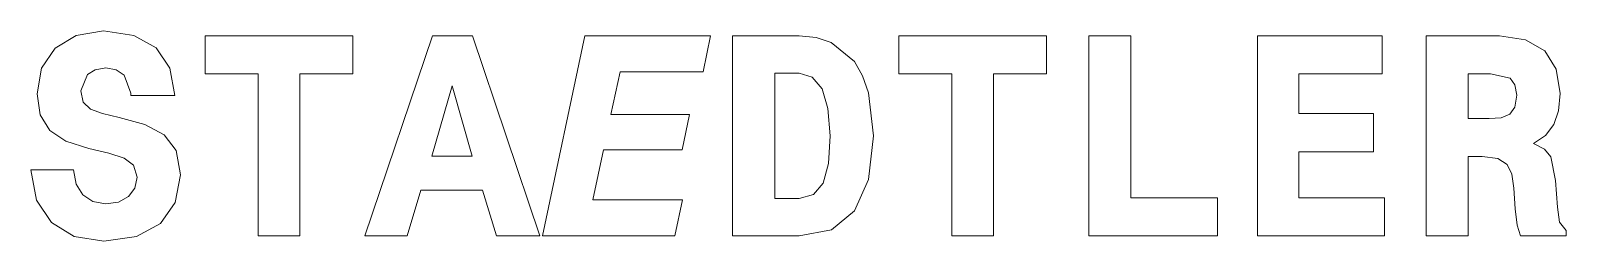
# Model space of a CAD drawing. Extents: x 90.2 to 117.1, y 135 to 138.7.
import ezdxf

# ---------------------------------------------------------------- set-up
doc = ezdxf.new("R2010")
doc.units = 0

msp = doc.modelspace()

# ---------------------------------------------------------------- linework, layer by layer
at = {"color": 7, "lineweight": 13}
for points in [[(92.728, 137.599), (92.643, 138.079), (92.401, 138.437), (92.012, 138.653), (91.483, 138.734), (91.004, 138.653), (90.635, 138.427), (90.398, 138.079), (90.318, 137.63), (90.373, 137.262), (90.54, 136.989), (90.822, 136.798), (91.226, 136.671), (91.573, 136.591), (91.841, 136.505), (92.007, 136.379), (92.068, 136.172), (92.027, 135.976), (91.921, 135.829), (91.745, 135.733), (91.518, 135.703), (91.296, 135.744), (91.12, 135.86), (91.004, 136.046), (90.958, 136.298), (90.207, 136.298), (90.308, 135.769), (90.57, 135.375), (90.968, 135.133), (91.488, 135.048), (92.058, 135.133), (92.476, 135.36), (92.738, 135.728), (92.829, 136.213), (92.754, 136.636), (92.542, 136.914), (92.204, 137.095), (91.755, 137.216), (91.463, 137.282), (91.256, 137.362), (91.125, 137.483), (91.084, 137.68), (91.2, 137.968), (91.336, 138.048), (91.523, 138.084), (91.7, 138.048), (91.841, 137.957), (91.962, 137.64), (91.962, 137.599)], [(94.186, 137.978), (94.186, 135.143), (94.917, 135.143), (94.917, 137.978), (95.845, 137.978), (95.845, 138.643), (93.258, 138.643), (93.258, 137.978)], [(97.242, 138.643), (96.057, 135.143), (96.798, 135.143), (97.035, 135.945), (98.115, 135.945), (98.362, 135.143), (99.118, 135.143), (97.938, 138.643)], [(99.164, 135.143), (101.483, 135.143), (101.615, 135.774), (100.046, 135.774), (100.233, 136.646), (101.61, 136.646), (101.741, 137.267), (100.364, 137.267), (100.525, 138.013), (101.978, 138.013), (102.104, 138.643), (99.905, 138.643)], [(103.657, 138.643), (102.492, 138.643), (102.492, 135.143), (103.657, 135.143), (104.222, 135.249), (104.625, 135.582), (104.872, 136.127), (104.958, 136.893), (104.872, 137.645), (104.767, 137.947), (104.625, 138.195), (104.217, 138.527), (103.955, 138.613)], [(106.33, 137.978), (106.33, 135.143), (107.061, 135.143), (107.061, 137.978), (107.989, 137.978), (107.989, 138.643), (105.402, 138.643), (105.402, 137.978)], [(110.98, 135.143), (110.98, 135.809), (109.467, 135.809), (109.467, 138.643), (108.731, 138.643), (108.731, 135.143)], [(111.681, 138.643), (111.681, 135.143), (113.905, 135.143), (113.905, 135.809), (112.407, 135.809), (112.407, 136.611), (113.713, 136.611), (113.713, 137.282), (112.407, 137.282), (112.407, 137.978), (113.865, 137.978), (113.865, 138.643)], [(114.636, 138.643), (114.636, 135.143), (115.372, 135.143), (115.372, 136.53), (115.615, 136.53), (115.887, 136.495), (116.053, 136.394), (116.134, 136.223), (116.169, 135.976), (116.195, 135.617), (116.225, 135.33), (116.285, 135.143), (117.087, 135.143), (117.087, 135.239), (116.971, 135.385), (116.931, 135.643), (116.896, 136.112), (116.815, 136.525), (116.704, 136.661), (116.512, 136.757), (116.724, 136.898), (116.87, 137.09), (116.951, 137.332), (116.981, 137.635), (116.911, 138.063), (116.709, 138.381), (116.376, 138.573), (115.917, 138.643)], [(103.657, 137.993), (103.889, 137.922), (104.061, 137.715), (104.161, 137.372), (104.202, 136.893), (104.171, 136.409), (104.081, 136.066), (103.909, 135.865), (103.657, 135.799), (103.233, 135.799), (103.233, 137.993)], [(115.372, 137.978), (115.761, 137.978), (116.104, 137.902), (116.189, 137.786), (116.22, 137.604), (116.189, 137.398), (116.099, 137.272), (115.947, 137.211), (115.736, 137.196), (115.372, 137.196)], [(97.585, 137.771), (97.933, 136.535), (97.227, 136.535)]]:
    msp.add_lwpolyline(points, close=True, dxfattribs=at)

doc.saveas('drawing.dxf')
